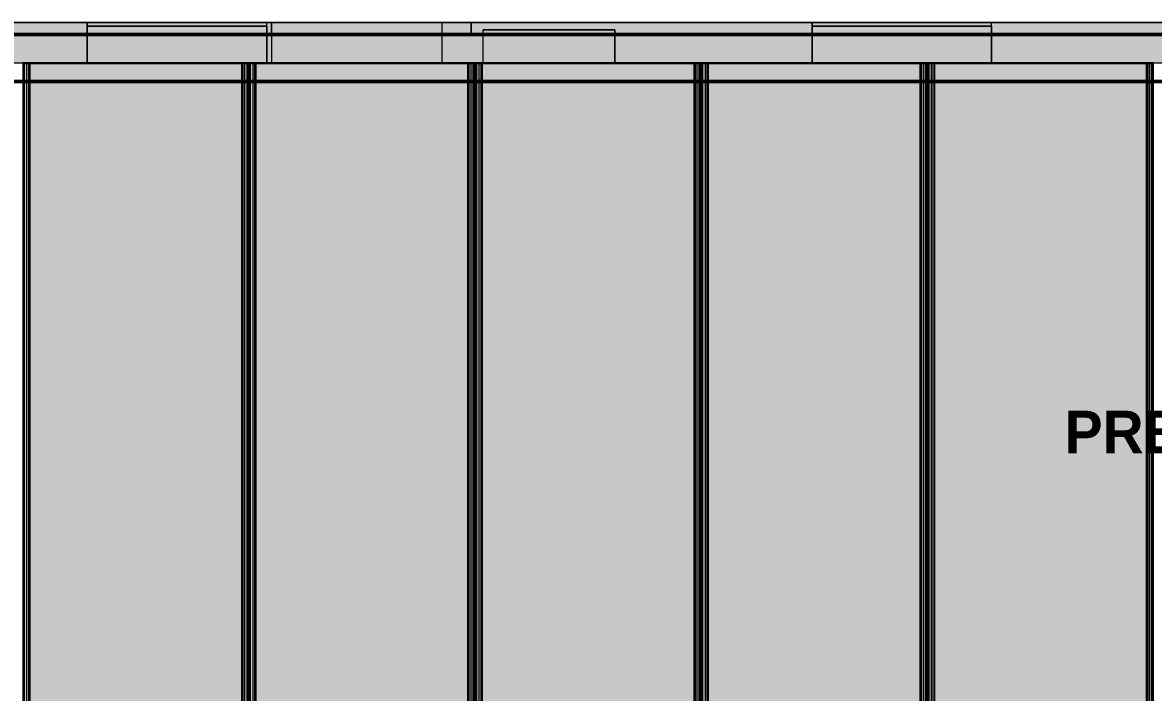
# Model space of a CAD drawing. Header units: inches. Extents: x -4126 to 2305, y -1116 to 12338.
# Drawn here: x -3726.3 to -3486.9, y 11947.8 to 12089.7 of the extents above; entities that cross this region are included whole.
import ezdxf

# ---------------------------------------------------------------- set-up
doc = ezdxf.new("R2010")
doc.units = ezdxf.units.IN
doc.header["$MEASUREMENT"] = 0
for name, color, linetype, lineweight in [('A-ANNO-IDEN', 131, 'Continuous', 30), ('A-WALL', 113, 'Continuous', 13), ('S-BEAM', 12, 'Continuous', 9), ('S-FNDN', 32, 'Continuous', 13)]:
    doc.layers.add(name, color=color, linetype=linetype, lineweight=lineweight)
doc.styles.add('Century Gothic_B', font='GOTHICB.TTF', dxfattribs={"height": 9})

# ---------------------------------------------------------------- blocks, each defined once
blk = doc.blocks.new('CTR - 1st Phase - Shell_rvt-1-FRAMING PLAN - 1ST FLOOR')
at = {"layer": 'A-WALL', "lineweight": 5, "transparency": 33554585}
h = blk.add_hatch(color=13, dxfattribs=at)
h.paths.add_polyline_path([(-2718.32, 12087.19), (-2716.32, 12087.19), (-2716.32, 12089.69), (-2753.31, 12089.69), (-2753.31, 12087.19), (-2746.2, 12087.19), (-2746.2, 12088.19), (-2718.32, 12088.19), (-2718.32, 12087.2)], flags=0)
h.paths.add_polyline_path([(-3819.32, 12087.19), (-3712.62, 12087.19), (-3712.62, 12089.69), (-3823.2, 12089.69), (-3823.2, 12087.19)], flags=0)
h.paths.add_polyline_path([(-3674.6, 12087.19), (-3673.59, 12087.19), (-3673.59, 12089.69), (-3674.6, 12089.69), (-3674.6, 12087.75)], flags=0)
h.paths.add_polyline_path([(-3637.46, 12087.19), (-3631.32, 12087.19), (-3631.32, 12089.69), (-3637.46, 12089.69), (-3637.46, 12087.27)], flags=0)
h.paths.add_polyline_path([(-2791.52, 12087.19), (-2791.34, 12087.19), (-2791.34, 12089.69), (-2791.52, 12089.69), (-2791.52, 12087.63)], flags=0)
h.paths.add_polyline_path([(-3136.32, 12087.19), (-3131.77, 12087.19), (-3131.77, 12088.19), (-3103.89, 12088.19), (-3103.89, 12087.19), (-3060.14, 12087.19), (-3060.14, 12089.69), (-3136.32, 12089.69), (-3136.32, 12089.64)], flags=0)
h.paths.add_polyline_path([(-2829.55, 12087.19), (-2829.55, 12089.69), (-2831.06, 12089.69), (-2831.06, 12087.19)], flags=0)
h.paths.add_polyline_path([(-3022.11, 12087.19), (-3020.79, 12087.19), (-3020.79, 12089.69), (-3022.11, 12089.69), (-3022.11, 12088.98)], flags=0)
h.paths.add_polyline_path([(-2984.66, 12087.19), (-2867.19, 12087.19), (-2867.19, 12089.69), (-2984.66, 12089.69), (-2984.66, 12088.76)], flags=0)
for points in [[(-3674.6, 12087.19), (-3674.6, 12089.69), (-3712.62, 12089.69), (-3712.62, 12087.19)], [(-3673.59, 12087.19), (-3637.46, 12087.19), (-3637.46, 12089.69), (-3673.59, 12089.69), (-3673.59, 12087.74)], [(-3600.92, 12087.19), (-3600.92, 12088.19), (-3628.8, 12088.19), (-3628.8, 12087.19)], [(-3521.12, 12087.19), (-3521.12, 12089.69), (-3559.15, 12089.69), (-3559.15, 12087.19), (-3531.71, 12087.19)], [(-3678.38, 12081.19), (-3674.6, 12081.19), (-3674.6, 12087.19), (-3712.62, 12087.19), (-3712.62, 12081.19), (-3678.43, 12081.19)], [(-3666.78, 12081.19), (-3637.46, 12081.19), (-3637.46, 12087.19), (-3673.59, 12087.19), (-3673.59, 12081.19)], [(-3600.92, 12081.19), (-3600.92, 12087.19), (-3628.8, 12087.19), (-3628.8, 12081.19), (-3624.88, 12081.19)], [(-3534.74, 12081.19), (-3521.12, 12081.19), (-3521.12, 12087.19), (-3559.15, 12087.19), (-3559.15, 12081.19), (-3534.78, 12081.19)], [(-3678.47, 12081.06), (-3678.01, 12081.06), (-3678.01, 12081.19), (-3678.84, 12081.19), (-3678.84, 12081.06)], [(-3637.46, 12081.06), (-3637.46, 12081.19), (-3673.59, 12081.19), (-3673.59, 12081.06), (-3666.78, 12081.06)], [(-3628.8, 12081.06), (-3600.92, 12081.06), (-3600.92, 12081.19), (-3628.8, 12081.15)], [(-3534.82, 12081.06), (-3534.36, 12081.06), (-3534.36, 12081.19), (-3535.2, 12081.19), (-3535.2, 12081.06)]]:
    blk.add_hatch(color=13, dxfattribs=at).paths.add_polyline_path(points, flags=0)
h = blk.add_hatch(color=13, dxfattribs=at)
h.paths.add_polyline_path([(-3290.54, 12087.19), (-3290.54, 12089.69), (-3367.4, 12089.69), (-3367.4, 12087.19), (-3348.8, 12087.19), (-3348.8, 12088.19), (-3320.92, 12088.19), (-3320.92, 12087.19)], flags=0)
h.paths.add_polyline_path([(-2696.32, 12087.19), (-2696.32, 12089.69), (-2716.32, 12089.69), (-2716.32, 12087.19)], flags=0)
h.paths.add_polyline_path([(-3631.32, 12087.19), (-3628.8, 12087.19), (-3628.8, 12088.19), (-3600.92, 12088.19), (-3600.92, 12087.19), (-3559.15, 12087.19), (-3559.15, 12089.69), (-3631.32, 12089.69)], flags=0)
h.paths.add_polyline_path([(-2641.24, 12087.19), (-2641.24, 12089.69), (-2656.32, 12089.69), (-2656.32, 12087.19)], flags=0)
h.paths.add_polyline_path([(-3521.12, 12087.19), (-3405.42, 12087.19), (-3405.42, 12089.69), (-3521.12, 12089.69), (-3521.12, 12089.12)], flags=0)
h.paths.add_polyline_path([(-3144.32, 12087.19), (-3144.32, 12089.69), (-3214.11, 12089.69), (-3214.11, 12087.19)], flags=0)
h.paths.add_polyline_path([(-3252.51, 12087.19), (-3252.14, 12087.19), (-3252.14, 12089.69), (-3252.51, 12089.69), (-3252.51, 12087.74)], flags=0)
h = blk.add_hatch(color=13, dxfattribs=at)
h.paths.add_polyline_path([(-3823.2, 12081.06), (-3822.07, 12081.06), (-3822.03, 12081.19), (-3712.62, 12081.19), (-3712.62, 12087.19), (-3823.2, 12087.19)], flags=0)
h.paths.add_polyline_path([(-3631.32, 12081.19), (-3628.8, 12081.19), (-3628.8, 12087.19), (-3637.46, 12087.19), (-3637.46, 12081.19), (-3631.39, 12081.19)], flags=0)
h.paths.add_polyline_path([(-3673.59, 12081.19), (-3673.59, 12087.19), (-3674.6, 12087.15), (-3674.6, 12081.19)], flags=0)
h.paths.add_polyline_path([(-3582.66, 12081.19), (-3559.15, 12081.19), (-3559.15, 12087.19), (-3600.92, 12087.19), (-3600.92, 12081.19), (-3582.7, 12081.19)], flags=0)
h.paths.add_polyline_path([(-3487.74, 12081.19), (-3405.42, 12081.19), (-3405.42, 12087.19), (-3521.12, 12087.19), (-3521.12, 12081.19), (-3488.14, 12081.19)], flags=0)
h.paths.add_polyline_path([(-3348.8, 12081.19), (-3348.8, 12087.19), (-3367.4, 12087.19), (-3367.4, 12081.19)], flags=0)
h.paths.add_polyline_path([(-3296.22, 12081.19), (-3290.54, 12081.19), (-3290.54, 12087.19), (-3320.92, 12087.19), (-3320.92, 12081.19), (-3296.61, 12081.19)], flags=0)
h.paths.add_polyline_path([(-3199.61, 12081.19), (-3131.77, 12081.19), (-3131.77, 12087.19), (-3214.11, 12087.19), (-3214.11, 12081.19), (-3199.65, 12081.19)], flags=0)
h.paths.add_polyline_path([(-3103.84, 12081.19), (-3060.14, 12081.19), (-3060.14, 12087.19), (-3103.89, 12087.19), (-3103.88, 12081.19)], flags=0)
h.paths.add_polyline_path([(-2960.16, 12081.19), (-2867.19, 12081.19), (-2867.19, 12087.19), (-2984.66, 12087.19), (-2984.66, 12081.19), (-2960.2, 12081.19)], flags=0)
h.paths.add_polyline_path([(-3252.51, 12081.19), (-3252.14, 12081.19), (-3252.14, 12087.19), (-3252.51, 12087.19), (-3252.51, 12084.89)], flags=0)
h.paths.add_polyline_path([(-3022.11, 12081.19), (-3020.79, 12081.19), (-3020.79, 12087.19), (-3022.11, 12087.18), (-3022.11, 12081.46)], flags=0)
h.paths.add_polyline_path([(-2656.02, 12081.19), (-2641.82, 12081.19), (-2641.82, 12081.69), (-2641.24, 12081.69), (-2641.24, 12087.19), (-2656.32, 12087.19), (-2656.32, 12081.19)], flags=0)
h = blk.add_hatch(color=13, dxfattribs=at)
h.paths.add_polyline_path([(-2912.27, 12081.06), (-2911.9, 12081.06), (-2911.9, 12081.19), (-2912.73, 12081.19), (-2912.73, 12081.06), (-2912.32, 12081.06)], flags=0)
h.paths.add_polyline_path([(-3487.32, 12081.06), (-3486.48, 12081.06), (-3486.48, 12081.19), (-3487.32, 12081.19)], flags=0)
h.paths.add_polyline_path([(-3582.25, 12081.06), (-3582.25, 12081.19), (-3583.08, 12081.19), (-3583.08, 12081.06), (-3582.62, 12081.06)], flags=0)
h.paths.add_polyline_path([(-3439.02, 12081.06), (-3438.6, 12081.06), (-3438.6, 12081.19), (-3439.43, 12081.19), (-3439.43, 12081.06), (-3439.06, 12081.06)], flags=0)
h.paths.add_polyline_path([(-2959.78, 12081.06), (-2959.78, 12081.19), (-2960.61, 12081.19), (-2960.61, 12081.06), (-2960.16, 12081.06)], flags=0)
h.paths.add_polyline_path([(-3103.43, 12081.06), (-3103.43, 12081.19), (-3103.89, 12081.19), (-3103.88, 12081.06), (-3103.8, 12081.06)], flags=0)
h.paths.add_polyline_path([(-3295.37, 12081.06), (-3294.95, 12081.06), (-3294.95, 12081.19), (-3295.79, 12081.19), (-3295.79, 12081.06), (-3295.41, 12081.06)], flags=0)
h.paths.add_polyline_path([(-3152.14, 12081.06), (-3151.31, 12081.06), (-3151.31, 12081.19), (-3152.14, 12081.19)], flags=0)
h.paths.add_polyline_path([(-3630.13, 12081.06), (-3630.13, 12081.19), (-3630.96, 12081.19), (-3630.96, 12081.06), (-3630.5, 12081.06)], flags=0)
h.paths.add_polyline_path([(-3199.57, 12081.06), (-3199.19, 12081.06), (-3199.19, 12081.19), (-3200.02, 12081.19), (-3200.02, 12081.06), (-3199.61, 12081.06)], flags=0)
h.paths.add_polyline_path([(-3822.07, 12081.06), (-3821.66, 12081.06), (-3821.66, 12081.19), (-3822.07, 12081.19), (-3822.07, 12081.11)], flags=0)
h.paths.add_polyline_path([(-3726.35, 12081.06), (-3725.89, 12081.06), (-3725.89, 12081.19), (-3726.72, 12081.19), (-3726.72, 12081.06)], flags=0)
h.paths.add_polyline_path([(-3774.15, 12081.06), (-3773.77, 12081.06), (-3773.77, 12081.19), (-3774.61, 12081.19), (-3774.61, 12081.06), (-3774.19, 12081.06)], flags=0)
h = blk.add_hatch(color=13, dxfattribs=at)
h.paths.add_polyline_path([(-2641.82, 12081.06), (-2641.82, 12081.19), (-2656.32, 12081.19), (-2656.32, 12081.06)], flags=0)
h.paths.add_polyline_path([(-3599.25, 12081.06), (-3583.9, 12081.06), (-3583.9, 12081.19), (-3600.92, 12081.19), (-3600.92, 12081.06)], flags=0)
h.paths.add_polyline_path([(-3583.51, 12081.06), (-3583.08, 12081.06), (-3583.08, 12081.19), (-3583.51, 12081.19)], flags=0)
h.paths.add_polyline_path([(-3582.25, 12081.06), (-3581.82, 12081.06), (-3581.82, 12081.19), (-3582.25, 12081.19)], flags=0)
h.paths.add_polyline_path([(-2867.19, 12081.06), (-2867.19, 12081.19), (-2911.08, 12081.19), (-2911.08, 12081.06)], flags=0)
h.paths.add_polyline_path([(-3581.42, 12081.06), (-3559.15, 12081.06), (-3559.15, 12081.19), (-3581.42, 12081.19)], flags=0)
h.paths.add_polyline_path([(-2911.47, 12081.06), (-2911.47, 12081.19), (-2911.9, 12081.19), (-2911.9, 12081.06)], flags=0)
h.paths.add_polyline_path([(-2939.77, 12081.06), (-2913.56, 12081.06), (-2913.56, 12081.19), (-2958.96, 12081.19), (-2958.96, 12081.06)], flags=0)
h.paths.add_polyline_path([(-3628.8, 12081.06), (-3628.8, 12081.19), (-3629.3, 12081.15), (-3629.3, 12081.06)], flags=0)
h.paths.add_polyline_path([(-3521.12, 12081.06), (-3488.14, 12081.06), (-3488.14, 12081.19), (-3521.12, 12081.19)], flags=0)
h.paths.add_polyline_path([(-2912.73, 12081.06), (-2912.73, 12081.19), (-2913.16, 12081.19), (-2913.16, 12081.06)], flags=0)
h.paths.add_polyline_path([(-3487.74, 12081.06), (-3487.32, 12081.06), (-3487.32, 12081.19), (-3487.74, 12081.19)], flags=0)
h.paths.add_polyline_path([(-3629.7, 12081.06), (-3629.7, 12081.19), (-3630.13, 12081.19), (-3630.13, 12081.06)], flags=0)
h.paths.add_polyline_path([(-2959.35, 12081.06), (-2959.35, 12081.19), (-2959.78, 12081.19), (-2959.78, 12081.06)], flags=0)
h.paths.add_polyline_path([(-2961.04, 12081.06), (-2960.61, 12081.06), (-2960.61, 12081.19), (-2961.04, 12081.19)], flags=0)
h.paths.add_polyline_path([(-3486.48, 12081.06), (-3486.05, 12081.06), (-3486.05, 12081.19), (-3486.48, 12081.19)], flags=0)
h.paths.add_polyline_path([(-2961.44, 12081.06), (-2961.44, 12081.19), (-2984.66, 12081.19), (-2984.66, 12081.06)], flags=0)
h.paths.add_polyline_path([(-3485.66, 12081.06), (-3440.26, 12081.06), (-3440.26, 12081.19), (-3485.66, 12081.19)], flags=0)
h.paths.add_polyline_path([(-3439.86, 12081.06), (-3439.43, 12081.06), (-3439.43, 12081.19), (-3439.86, 12081.19)], flags=0)
h.paths.add_polyline_path([(-3096.25, 12081.06), (-3060.14, 12081.06), (-3060.14, 12081.19), (-3102.6, 12081.19), (-3102.6, 12081.06)], flags=0)
h.paths.add_polyline_path([(-3103, 12081.06), (-3103, 12081.19), (-3103.43, 12081.19), (-3103.43, 12081.06)], flags=0)
h.paths.add_polyline_path([(-3630.96, 12081.06), (-3630.96, 12081.19), (-3631.39, 12081.19), (-3631.39, 12081.06)], flags=0)
h.paths.add_polyline_path([(-3438.6, 12081.06), (-3438.17, 12081.06), (-3438.17, 12081.19), (-3438.6, 12081.19)], flags=0)
h.paths.add_polyline_path([(-3020.79, 12081.06), (-3020.79, 12081.19), (-3022.11, 12081.19), (-3022.11, 12081.06)], flags=0)
h.paths.add_polyline_path([(-3437.78, 12081.06), (-3405.42, 12081.06), (-3405.42, 12081.19), (-3437.78, 12081.19)], flags=0)
h.paths.add_polyline_path([(-3631.78, 12081.06), (-3631.78, 12081.19), (-3637.46, 12081.19), (-3637.46, 12081.06), (-3633.01, 12081.06)], flags=0)
h.paths.add_polyline_path([(-3152.14, 12081.06), (-3152.14, 12081.19), (-3152.57, 12081.19), (-3152.57, 12081.06)], flags=0)
h.paths.add_polyline_path([(-3152.97, 12081.06), (-3152.97, 12081.19), (-3198.37, 12081.19), (-3198.37, 12081.06)], flags=0)
h.paths.add_polyline_path([(-3367.4, 12081.06), (-3348.8, 12081.06), (-3348.8, 12081.19), (-3367.4, 12081.19)], flags=0)
h.paths.add_polyline_path([(-3320.92, 12081.06), (-3296.61, 12081.06), (-3296.61, 12081.19), (-3320.92, 12081.19)], flags=0)
h.paths.add_polyline_path([(-3198.76, 12081.06), (-3198.76, 12081.19), (-3199.19, 12081.19), (-3199.19, 12081.06)], flags=0)
h.paths.add_polyline_path([(-3296.22, 12081.06), (-3295.79, 12081.06), (-3295.79, 12081.19), (-3296.22, 12081.19)], flags=0)
h.paths.add_polyline_path([(-3131.77, 12081.06), (-3131.77, 12081.19), (-3150.49, 12081.19), (-3150.49, 12081.06)], flags=0)
h.paths.add_polyline_path([(-3150.88, 12081.06), (-3150.88, 12081.19), (-3151.31, 12081.19), (-3151.31, 12081.06)], flags=0)
h.paths.add_polyline_path([(-3294.95, 12081.06), (-3294.52, 12081.06), (-3294.52, 12081.19), (-3294.95, 12081.19)], flags=0)
h.paths.add_polyline_path([(-3200.02, 12081.06), (-3200.02, 12081.19), (-3200.45, 12081.19), (-3200.45, 12081.06)], flags=0)
h.paths.add_polyline_path([(-3294.13, 12081.06), (-3290.54, 12081.06), (-3290.54, 12081.19), (-3294.13, 12081.19)], flags=0)
h.paths.add_polyline_path([(-3200.85, 12081.06), (-3200.85, 12081.19), (-3214.11, 12081.19), (-3214.11, 12081.06)], flags=0)
h.paths.add_polyline_path([(-3252.51, 12081.06), (-3252.14, 12081.06), (-3252.14, 12081.19), (-3252.51, 12081.19)], flags=0)
h.paths.add_polyline_path([(-3819.32, 12081.06), (-3775.43, 12081.06), (-3775.43, 12081.19), (-3820.83, 12081.16), (-3820.83, 12081.06)], flags=0)
h.paths.add_polyline_path([(-3747.32, 12081.06), (-3727.55, 12081.06), (-3727.55, 12081.19), (-3772.95, 12081.19), (-3772.95, 12081.06)], flags=0)
h.paths.add_polyline_path([(-3821.66, 12081.06), (-3821.23, 12081.06), (-3821.23, 12081.19), (-3821.66, 12081.19), (-3821.66, 12081.13)], flags=0)
h.paths.add_polyline_path([(-3712.62, 12081.06), (-3712.62, 12081.19), (-3725.07, 12081.19), (-3725.07, 12081.06)], flags=0)
h.paths.add_polyline_path([(-3674.6, 12081.06), (-3673.59, 12081.06), (-3673.59, 12081.19), (-3674.6, 12081.19)], flags=0)
h.paths.add_polyline_path([(-3725.46, 12081.06), (-3725.46, 12081.19), (-3725.89, 12081.19), (-3725.89, 12081.06)], flags=0)
h.paths.add_polyline_path([(-3726.74, 12081.06), (-3726.72, 12081.06), (-3726.72, 12081.19), (-3727.15, 12081.19), (-3727.15, 12081.06)], flags=0)
h.paths.add_polyline_path([(-3773.76, 12081.06), (-3773.34, 12081.06), (-3773.34, 12081.19), (-3773.77, 12081.19), (-3773.77, 12081.06)], flags=0)
h.paths.add_polyline_path([(-3774.61, 12081.06), (-3774.61, 12081.19), (-3775.04, 12081.19), (-3775.04, 12081.06)], flags=0)
h = blk.add_hatch(color=13, dxfattribs=at)
h.paths.add_polyline_path([(-3486.05, 12081.06), (-3485.66, 12081.06), (-3485.66, 12081.19), (-3486.05, 12081.19)], flags=0)
h.paths.add_polyline_path([(-2911.08, 12081.06), (-2911.08, 12081.19), (-2911.47, 12081.19), (-2911.47, 12081.06)], flags=0)
h.paths.add_polyline_path([(-3583.9, 12081.06), (-3583.51, 12081.06), (-3583.51, 12081.19), (-3583.9, 12081.19)], flags=0)
h.paths.add_polyline_path([(-3581.82, 12081.06), (-3581.42, 12081.06), (-3581.42, 12081.19), (-3581.82, 12081.19)], flags=0)
h.paths.add_polyline_path([(-2913.16, 12081.06), (-2913.16, 12081.19), (-2913.56, 12081.19), (-2913.56, 12081.06)], flags=0)
h.paths.add_polyline_path([(-3629.3, 12081.06), (-3629.3, 12081.19), (-3629.7, 12081.19), (-3629.7, 12081.06)], flags=0)
h.paths.add_polyline_path([(-2958.96, 12081.06), (-2958.96, 12081.19), (-2959.35, 12081.19), (-2959.35, 12081.06)], flags=0)
h.paths.add_polyline_path([(-2961.04, 12081.06), (-2961.04, 12081.19), (-2961.44, 12081.19), (-2961.44, 12081.06)], flags=0)
h.paths.add_polyline_path([(-3488.14, 12081.06), (-3487.74, 12081.06), (-3487.74, 12081.19), (-3488.14, 12081.19)], flags=0)
h.paths.add_polyline_path([(-3440.26, 12081.06), (-3439.86, 12081.06), (-3439.86, 12081.19), (-3440.26, 12081.19)], flags=0)
h.paths.add_polyline_path([(-3102.6, 12081.06), (-3102.6, 12081.19), (-3103, 12081.19), (-3103, 12081.06)], flags=0)
h.paths.add_polyline_path([(-3631.39, 12081.06), (-3631.39, 12081.19), (-3631.78, 12081.19), (-3631.78, 12081.06)], flags=0)
h.paths.add_polyline_path([(-3198.37, 12081.06), (-3198.37, 12081.19), (-3198.76, 12081.19), (-3198.76, 12081.06)], flags=0)
h.paths.add_polyline_path([(-3152.57, 12081.06), (-3152.57, 12081.19), (-3152.97, 12081.19), (-3152.97, 12081.06)], flags=0)
h.paths.add_polyline_path([(-3438.17, 12081.06), (-3437.78, 12081.06), (-3437.78, 12081.19), (-3438.17, 12081.19)], flags=0)
h.paths.add_polyline_path([(-3296.61, 12081.06), (-3296.22, 12081.06), (-3296.22, 12081.19), (-3296.61, 12081.19)], flags=0)
h.paths.add_polyline_path([(-3150.49, 12081.06), (-3150.49, 12081.19), (-3150.88, 12081.19), (-3150.88, 12081.06)], flags=0)
h.paths.add_polyline_path([(-3200.45, 12081.06), (-3200.45, 12081.19), (-3200.85, 12081.19), (-3200.85, 12081.06)], flags=0)
h.paths.add_polyline_path([(-3294.52, 12081.06), (-3294.13, 12081.06), (-3294.13, 12081.19), (-3294.52, 12081.19)], flags=0)
h.paths.add_polyline_path([(-3821.23, 12081.06), (-3820.83, 12081.06), (-3820.83, 12081.19), (-3821.23, 12081.19), (-3821.23, 12081.15)], flags=0)
h.paths.add_polyline_path([(-3725.07, 12081.06), (-3725.07, 12081.19), (-3725.46, 12081.19), (-3725.46, 12081.06)], flags=0)
h.paths.add_polyline_path([(-3775.04, 12081.06), (-3775.04, 12081.19), (-3775.43, 12081.19), (-3775.43, 12081.06)], flags=0)
h.paths.add_polyline_path([(-3727.55, 12081.06), (-3727.15, 12081.06), (-3727.15, 12081.19), (-3727.55, 12081.19)], flags=0)
h.paths.add_polyline_path([(-3773.34, 12081.06), (-3772.95, 12081.06), (-3772.95, 12081.19), (-3773.34, 12081.19)], flags=0)
h = blk.add_hatch(color=13, dxfattribs=at)
h.paths.add_polyline_path([(-3712.62, 12081.06), (-3679.67, 12081.06), (-3679.67, 12081.19), (-3712.62, 12081.19)], flags=0)
h.paths.add_polyline_path([(-3679.27, 12081.06), (-3678.84, 12081.06), (-3678.84, 12081.19), (-3679.27, 12081.19)], flags=0)
h.paths.add_polyline_path([(-3674.6, 12081.06), (-3674.6, 12081.19), (-3677.19, 12081.19), (-3677.19, 12081.06)], flags=0)
h.paths.add_polyline_path([(-3677.58, 12081.06), (-3677.58, 12081.19), (-3678.01, 12081.19), (-3678.01, 12081.06)], flags=0)
h = blk.add_hatch(color=13, dxfattribs=at)
h.paths.add_polyline_path([(-3679.27, 12081.06), (-3679.27, 12081.19), (-3679.67, 12081.19), (-3679.67, 12081.06)], flags=0)
h.paths.add_polyline_path([(-3677.19, 12081.06), (-3677.19, 12081.19), (-3677.58, 12081.19), (-3677.58, 12081.06)], flags=0)
h = blk.add_hatch(color=13, dxfattribs=at)
h.paths.add_polyline_path([(-3534.36, 12081.06), (-3533.93, 12081.06), (-3533.93, 12081.19), (-3534.36, 12081.19)], flags=0)
h.paths.add_polyline_path([(-3536.02, 12081.06), (-3536.02, 12081.19), (-3559.15, 12081.19), (-3559.15, 12081.06)], flags=0)
h.paths.add_polyline_path([(-3521.12, 12081.06), (-3521.12, 12081.19), (-3533.54, 12081.19), (-3533.54, 12081.06), (-3531.71, 12081.06)], flags=0)
h.paths.add_polyline_path([(-3535.63, 12081.06), (-3535.2, 12081.06), (-3535.2, 12081.19), (-3535.63, 12081.19)], flags=0)
h = blk.add_hatch(color=13, dxfattribs=at)
h.paths.add_polyline_path([(-3533.54, 12081.06), (-3533.54, 12081.19), (-3533.93, 12081.19), (-3533.93, 12081.06)], flags=0)
h.paths.add_polyline_path([(-3535.63, 12081.06), (-3535.63, 12081.19), (-3536.02, 12081.19), (-3536.02, 12081.06)], flags=0)
at = {"layer": 'A-WALL', "color": 253}
for p, q in [((-3631.32, 12089.69), (-3823.2, 12089.69)), ((-3144.32, 12089.69), (-3631.32, 12089.69)), ((-3631.32, 12087.19), (-3631.32, 12089.69)), ((-3725.89, 12081.06), (-3726.27, 12081.06)), ((-3725.07, 12081.06), (-3725.46, 12081.06)), ((-3679.67, 12081.06), (-3679.27, 12081.06)), ((-3679.27, 12081.06), (-3679.67, 12081.06)), ((-3678.84, 12081.06), (-3678.47, 12081.06)), ((-3678.47, 12081.06), (-3678.84, 12081.06)), ((-3678.38, 12081.06), (-3678.01, 12081.06)), ((-3678.01, 12081.06), (-3678.38, 12081.06)), ((-3677.58, 12081.06), (-3677.19, 12081.06)), ((-3677.19, 12081.06), (-3677.58, 12081.06)), ((-3631.39, 12081.06), (-3631.78, 12081.06)), ((-3630.59, 12081.06), (-3630.96, 12081.06)), ((-3630.13, 12081.06), (-3630.5, 12081.06)), ((-3629.3, 12081.06), (-3629.7, 12081.06)), ((-3583.51, 12081.06), (-3583.9, 12081.06)), ((-3582.7, 12081.06), (-3583.08, 12081.06)), ((-3582.25, 12081.06), (-3582.62, 12081.06)), ((-3581.42, 12081.06), (-3581.82, 12081.06)), ((-3536.02, 12081.06), (-3535.63, 12081.06)), ((-3535.63, 12081.06), (-3536.02, 12081.06)), ((-3535.2, 12081.06), (-3534.82, 12081.06)), ((-3534.82, 12081.06), (-3535.2, 12081.06)), ((-3534.74, 12081.06), (-3534.36, 12081.06)), ((-3534.36, 12081.06), (-3534.74, 12081.06)), ((-3533.93, 12081.06), (-3533.54, 12081.06)), ((-3533.54, 12081.06), (-3533.93, 12081.06)), ((-3487.74, 12081.06), (-3488.14, 12081.06)), ((-3486.94, 12081.06), (-3487.32, 12081.06))]:
    blk.add_line(p, q, dxfattribs=at)
at = {"layer": 'A-WALL', "color": 33}
for p, q in [((-3823.2, 12089.69), (-3712.62, 12089.69)), ((-3674.6, 12089.69), (-3712.62, 12089.69)), ((-3712.62, 12089.69), (-3674.6, 12089.69)), ((-3712.62, 12089.69), (-3712.62, 12087.19)), ((-3712.62, 12088.94), (-3712.62, 12089.69)), ((-3712.62, 12088.94), (-3674.6, 12088.94)), ((-3674.6, 12088.94), (-3712.62, 12088.94)), ((-3712.62, 12087.19), (-3712.62, 12088.94)), ((-3674.6, 12089.69), (-3673.59, 12089.69)), ((-3674.6, 12088.94), (-3674.6, 12089.69)), ((-3674.6, 12087.19), (-3674.6, 12089.69)), ((-3674.6, 12088.94), (-3674.6, 12087.19)), ((-3673.59, 12089.69), (-3637.46, 12089.69)), ((-3637.46, 12089.69), (-3673.59, 12089.69)), ((-3673.59, 12089.69), (-3673.59, 12087.19)), ((-3673.59, 12087.19), (-3673.59, 12089.69)), ((-3637.46, 12089.69), (-3559.15, 12089.69)), ((-3637.46, 12087.19), (-3637.46, 12089.69)), ((-3637.46, 12087.19), (-3637.46, 12089.69)), ((-3631.32, 12089.69), (-3631.32, 12087.19)), ((-3600.92, 12088.19), (-3628.8, 12088.19)), ((-3628.8, 12088.19), (-3600.92, 12088.19)), ((-3628.8, 12087.19), (-3628.8, 12088.19)), ((-3628.8, 12087.19), (-3628.8, 12088.19)), ((-3600.92, 12088.19), (-3600.92, 12087.19)), ((-3600.92, 12087.19), (-3600.92, 12088.19)), ((-3521.12, 12089.69), (-3559.15, 12089.69)), ((-3559.15, 12089.69), (-3521.12, 12089.69)), ((-3559.15, 12089.69), (-3559.15, 12087.19)), ((-3559.15, 12088.94), (-3559.15, 12089.69)), ((-3559.15, 12088.94), (-3521.12, 12088.94)), ((-3521.12, 12088.94), (-3559.15, 12088.94)), ((-3559.15, 12087.19), (-3559.15, 12088.94)), ((-3521.12, 12089.69), (-3405.42, 12089.69)), ((-3521.12, 12088.94), (-3521.12, 12089.69)), ((-3521.12, 12087.19), (-3521.12, 12089.69)), ((-3521.12, 12088.94), (-3521.12, 12087.19)), ((-3712.62, 12087.19), (-3712.62, 12081.19)), ((-3712.62, 12081.19), (-3712.62, 12087.19)), ((-3674.6, 12087.15), (-3674.6, 12081.19)), ((-3674.6, 12081.19), (-3674.6, 12087.15)), ((-3673.59, 12087.19), (-3673.59, 12081.19)), ((-3637.46, 12081.19), (-3637.46, 12087.19)), ((-3628.8, 12081.19), (-3628.8, 12087.19)), ((-3628.8, 12081.19), (-3628.8, 12087.19)), ((-3600.92, 12087.19), (-3600.92, 12081.19)), ((-3600.92, 12081.19), (-3600.92, 12087.19)), ((-3559.15, 12087.19), (-3559.15, 12081.19)), ((-3559.15, 12081.19), (-3559.15, 12087.19)), ((-3521.12, 12087.19), (-3521.12, 12081.19)), ((-3521.12, 12081.19), (-3521.12, 12087.19)), ((-3725.46, 12081.06), (-3725.89, 12081.06)), ((-3712.62, 12081.06), (-3725.07, 12081.06)), ((-3712.62, 12081.19), (-3712.62, 12081.06)), ((-3712.62, 12081.06), (-3712.62, 12081.19)), ((-3712.62, 12081.06), (-3679.67, 12081.06)), ((-3679.67, 12081.06), (-3712.62, 12081.06)), ((-3679.27, 12081.06), (-3679.67, 12081.06)), ((-3679.27, 12081.06), (-3678.84, 12081.06)), ((-3678.84, 12081.06), (-3679.27, 12081.06)), ((-3678.47, 12081.06), (-3678.84, 12081.06)), ((-3678.01, 12081.06), (-3678.38, 12081.06)), ((-3678.01, 12081.06), (-3677.58, 12081.06)), ((-3677.58, 12081.06), (-3678.01, 12081.06)), ((-3677.19, 12081.06), (-3677.58, 12081.06)), ((-3677.19, 12081.06), (-3674.6, 12081.06)), ((-3674.6, 12081.06), (-3677.19, 12081.06)), ((-3674.6, 12081.19), (-3674.6, 12081.06)), ((-3674.6, 12081.06), (-3674.6, 12081.19)), ((-3631.78, 12081.06), (-3674.6, 12081.06)), ((-3673.59, 12081.19), (-3673.59, 12081.06)), ((-3637.46, 12081.06), (-3637.46, 12081.19)), ((-3630.96, 12081.06), (-3631.39, 12081.06)), ((-3629.7, 12081.06), (-3630.13, 12081.06)), ((-3628.8, 12081.06), (-3629.3, 12081.06)), ((-3628.8, 12081.06), (-3628.8, 12081.15)), ((-3628.8, 12081.06), (-3628.8, 12081.15)), ((-3600.92, 12081.06), (-3628.8, 12081.06)), ((-3628.8, 12081.06), (-3600.92, 12081.06)), ((-3600.92, 12081.19), (-3600.92, 12081.06)), ((-3600.92, 12081.06), (-3600.92, 12081.19)), ((-3583.9, 12081.06), (-3600.92, 12081.06)), ((-3583.08, 12081.06), (-3583.51, 12081.06)), ((-3581.82, 12081.06), (-3582.25, 12081.06)), ((-3559.15, 12081.06), (-3581.42, 12081.06)), ((-3559.15, 12081.19), (-3559.15, 12081.06)), ((-3559.15, 12081.06), (-3559.15, 12081.19)), ((-3559.15, 12081.06), (-3536.02, 12081.06)), ((-3536.02, 12081.06), (-3559.15, 12081.06)), ((-3535.63, 12081.06), (-3536.02, 12081.06)), ((-3535.63, 12081.06), (-3535.2, 12081.06)), ((-3535.2, 12081.06), (-3535.63, 12081.06)), ((-3534.82, 12081.06), (-3535.2, 12081.06)), ((-3534.36, 12081.06), (-3534.74, 12081.06)), ((-3534.36, 12081.06), (-3533.93, 12081.06)), ((-3533.93, 12081.06), (-3534.36, 12081.06)), ((-3533.54, 12081.06), (-3533.93, 12081.06)), ((-3533.54, 12081.06), (-3521.12, 12081.06)), ((-3521.12, 12081.06), (-3533.54, 12081.06)), ((-3521.12, 12081.19), (-3521.12, 12081.06)), ((-3521.12, 12081.06), (-3521.12, 12081.19)), ((-3488.14, 12081.06), (-3521.12, 12081.06)), ((-3487.32, 12081.06), (-3487.74, 12081.06))]:
    blk.add_line(p, q, dxfattribs=at)
at = {"layer": 'A-WALL', "color": 23}
for p, q in [((-3712.62, 12089.69), (-3674.6, 12089.69)), ((-3673.59, 12089.69), (-3637.46, 12089.69)), ((-3559.15, 12089.69), (-3521.12, 12089.69)), ((-3679.67, 12081.06), (-3712.62, 12081.06)), ((-3678.84, 12081.06), (-3679.27, 12081.06)), ((-3677.58, 12081.06), (-3678.01, 12081.06)), ((-3674.6, 12081.06), (-3677.19, 12081.06)), ((-3600.92, 12081.06), (-3628.8, 12081.06)), ((-3536.02, 12081.06), (-3559.15, 12081.06)), ((-3535.2, 12081.06), (-3535.63, 12081.06)), ((-3533.93, 12081.06), (-3534.36, 12081.06)), ((-3521.12, 12081.06), (-3533.54, 12081.06))]:
    blk.add_line(p, q, dxfattribs=at)
at = {"layer": 'A-WALL', "color": 9}
for p, q in [((-3631.32, 12087.19), (-3823.2, 12087.19)), ((-3823.2, 12087.19), (-3673.59, 12087.19)), ((-3673.59, 12087.19), (-3673.59, 12081.19)), ((-3637.46, 12087.19), (-3673.59, 12087.19)), ((-3637.46, 12087.19), (-3144.32, 12087.19)), ((-3637.46, 12081.19), (-3637.46, 12087.19)), ((-3144.32, 12087.19), (-3631.32, 12087.19)), ((-3726.27, 12081.06), (-3725.46, 12081.06)), ((-3725.46, 12081.06), (-3725.07, 12081.06)), ((-3725.07, 12081.06), (-3679.67, 12081.06)), ((-3679.67, 12081.06), (-3679.27, 12081.06)), ((-3679.27, 12081.06), (-3678.47, 12081.06)), ((-3678.38, 12081.06), (-3677.58, 12081.06)), ((-3677.58, 12081.06), (-3677.19, 12081.06)), ((-3677.19, 12081.06), (-3673.59, 12081.06)), ((-3673.59, 12081.19), (-3673.59, 12081.06)), ((-3673.59, 12081.06), (-3637.46, 12081.06)), ((-3637.46, 12081.06), (-3637.46, 12081.19)), ((-3637.46, 12081.06), (-3631.78, 12081.06)), ((-3631.78, 12081.06), (-3631.39, 12081.06)), ((-3631.39, 12081.06), (-3630.59, 12081.06)), ((-3630.5, 12081.06), (-3629.7, 12081.06)), ((-3629.7, 12081.06), (-3629.3, 12081.06)), ((-3629.3, 12081.06), (-3583.9, 12081.06)), ((-3583.9, 12081.06), (-3583.51, 12081.06)), ((-3583.51, 12081.06), (-3582.7, 12081.06)), ((-3582.62, 12081.06), (-3581.82, 12081.06)), ((-3581.82, 12081.06), (-3581.42, 12081.06)), ((-3581.42, 12081.06), (-3536.02, 12081.06)), ((-3536.02, 12081.06), (-3535.63, 12081.06)), ((-3535.63, 12081.06), (-3534.82, 12081.06)), ((-3534.74, 12081.06), (-3533.93, 12081.06)), ((-3533.93, 12081.06), (-3533.54, 12081.06)), ((-3533.54, 12081.06), (-3488.14, 12081.06)), ((-3488.14, 12081.06), (-3487.74, 12081.06)), ((-3487.74, 12081.06), (-3486.94, 12081.06))]:
    blk.add_line(p, q, dxfattribs=at)
blk = doc.blocks.new('034100 - Precast Structural Concrete - Solid Plank - 12_-1872631-FRAMING PLAN - 1ST FLOOR')
at = {"layer": 'S-BEAM', "transparency": 33554483}
for points in [[(4, 23.52), (4, 23.9), (0.12, 23.9), (0.12, 23.52), (3.25, 23.52)], [(4, 23.09), (0.12, 23.09), (0.12, 22.7), (4, 22.7)], [(293.82, 23.52), (293.82, 23.9), (4, 23.9), (4, 23.52), (222.21, 23.52)], [(293.82, 23.09), (4, 23.09), (4, 22.7), (293.82, 22.7)], [(4, -22.7), (0.12, -22.7), (0.12, -23.09), (4, -23.09)], [(4, -23.9), (4, -23.52), (0.12, -23.52), (0.12, -23.9), (3.5, -23.9)], [(4, -23.94), (4, -23.9), (3.5, -23.94)], [(293.82, -22.7), (4, -22.7), (4, -23.09), (293.82, -23.09)], [(293.82, -23.9), (293.82, -23.52), (4, -23.52), (4, -23.9), (242.2, -23.9)]]:
    blk.add_hatch(color=256, dxfattribs=at).paths.add_polyline_path(points, flags=0)
h = blk.add_hatch(color=256, dxfattribs=at)
h.paths.add_polyline_path([(4, -23.09), (0.12, -23.09), (0.12, -23.52), (4, -23.52)], flags=0)
h.paths.add_polyline_path([(4, -22.7), (4, 22.7), (0.12, 22.7), (0.12, -22.7), (3.49, -22.7)], flags=0)
h.paths.add_polyline_path([(4, 23.09), (4, 23.52), (0.12, 23.52), (0.12, 23.09), (3.25, 23.09)], flags=0)
h = blk.add_hatch(color=256, dxfattribs=at)
h.paths.add_polyline_path([(293.82, -23.09), (4, -23.09), (4, -23.52), (293.82, -23.52)], flags=0)
h.paths.add_polyline_path([(293.82, -22.7), (293.82, 22.7), (4, 22.7), (4, -22.7), (222.21, -22.7)], flags=0)
h.paths.add_polyline_path([(293.82, 23.09), (293.82, 23.52), (4, 23.52), (4, 23.09), (222.21, 23.09)], flags=0)
at = {"layer": 'S-BEAM'}
for p, q in [((0, 23.94), (0, 23.9)), ((0, 23.94), (4, 23.94)), ((0, 23.76), (0, 23.9)), ((0, 23.9), (0, 23.52)), ((0, 23.9), (4, 23.9)), ((0, 22.7), (0, 23.76)), ((0, 23.76), (4, 23.76)), ((0, 23.76), (4, 23.76)), ((0, 23.52), (0, -23.52)), ((0, 23.52), (4, 23.52)), ((0, 22.7), (0, 23.09)), ((0, 23.09), (0, 22.7)), ((0, 23.09), (4, 23.09)), ((0, 23.09), (4, 23.09)), ((0, 22.4), (0, 22.7)), ((0, 22.7), (4, 22.7)), ((0, -22.4), (0, 22.4)), ((0, 22.4), (4, 22.4)), ((4, 23.94), (294.2, 23.94)), ((4, 23.9), (294.2, 23.9)), ((4, 23.76), (294.2, 23.76)), ((4, 23.76), (294.2, 23.76)), ((4, 23.52), (294.2, 23.52)), ((4, 23.09), (294.2, 23.09)), ((4, 23.09), (294.2, 23.09)), ((4, 22.7), (294.2, 22.7)), ((4, 22.4), (294.2, 22.4)), ((0, -22.7), (0, -22.4)), ((0, -22.4), (4, -22.4)), ((0, -23.76), (0, -22.7)), ((0, -22.7), (0, -23.09)), ((0, -23.09), (0, -22.7)), ((0, -22.7), (4, -22.7)), ((0, -23.09), (4, -23.09)), ((0, -23.09), (4, -23.09)), ((0, -23.52), (0, -23.9)), ((4, -23.52), (0, -23.52)), ((0, -23.9), (0, -23.76)), ((4, -23.76), (0, -23.76)), ((0, -23.76), (4, -23.76)), ((0, -23.9), (0, -23.94)), ((0, -23.9), (4, -23.9)), ((4, -22.4), (294.2, -22.4)), ((4, -22.7), (294.2, -22.7)), ((4, -23.09), (294.2, -23.09)), ((4, -23.09), (294.2, -23.09)), ((294.2, -23.52), (4, -23.52)), ((294.2, -23.76), (4, -23.76)), ((4, -23.76), (294.2, -23.76)), ((4, -23.9), (294.2, -23.9))]:
    blk.add_line(p, q, dxfattribs=at)
blk = doc.blocks.new('034100 - Precast Structural Concrete - Solid Plank - 12_-V7-FRAMING PLAN - 1ST FLOOR')
at = {"layer": 'S-BEAM', "transparency": 33554483}
for points in [[(4, 23.52), (4, 23.9), (0.12, 23.9), (0.12, 23.52), (2.99, 23.52)], [(4, 23.09), (0.12, 23.09), (0.12, 22.7), (4, 22.7)], [(4, 23.9), (4, 23.94), (2.99, 23.9)], [(293.82, 23.9), (4, 23.9), (4, 23.52), (293.82, 23.52)], [(293.82, 23.09), (4, 23.09), (4, 22.7), (293.82, 22.7)], [(4, -22.7), (0.12, -22.7), (0.12, -23.09), (4, -23.09)], [(4, -23.9), (4, -23.52), (0.12, -23.52), (0.12, -23.9), (3.24, -23.9)], [(4, -23.94), (4, -23.9), (3.24, -23.94)], [(293.82, -22.7), (4, -22.7), (4, -23.09), (293.82, -23.09)], [(293.82, -23.52), (4, -23.52), (4, -23.9), (293.82, -23.9)]]:
    blk.add_hatch(color=256, dxfattribs=at).paths.add_polyline_path(points, flags=0)
h = blk.add_hatch(color=256, dxfattribs=at)
h.paths.add_polyline_path([(4, -23.52), (4, -23.09), (0.12, -23.09), (0.12, -23.52), (3.24, -23.52)], flags=0)
h.paths.add_polyline_path([(4, -22.7), (4, 22.7), (0.12, 22.7), (0.12, -22.7), (3.24, -22.7)], flags=0)
h.paths.add_polyline_path([(4, 23.09), (4, 23.52), (0.12, 23.52), (0.12, 23.09), (2.99, 23.09)], flags=0)
h = blk.add_hatch(color=256, dxfattribs=at)
h.paths.add_polyline_path([(293.82, -23.52), (293.82, -23.09), (4, -23.09), (4, -23.52), (222.21, -23.52)], flags=0)
h.paths.add_polyline_path([(293.82, -22.7), (293.82, 22.7), (4, 22.7), (4, -22.7), (222.21, -22.7)], flags=0)
h.paths.add_polyline_path([(293.82, 23.09), (293.82, 23.52), (4, 23.52), (4, 23.09), (136.1, 23.09)], flags=0)
at = {"layer": 'S-BEAM'}
for p, q in [((0, 23.94), (0, 23.9)), ((0, 23.94), (4, 23.94)), ((0, 23.76), (0, 23.9)), ((0, 23.9), (0, 23.52)), ((0, 23.9), (4, 23.9)), ((0, 22.7), (0, 23.76)), ((0, 23.76), (4, 23.76)), ((0, 23.76), (4, 23.76)), ((0, 23.52), (0, -23.52)), ((0, 23.52), (4, 23.52)), ((0, 22.7), (0, 23.09)), ((0, 23.09), (0, 22.7)), ((0, 23.09), (4, 23.09)), ((0, 23.09), (4, 23.09)), ((0, 22.4), (0, 22.7)), ((0, 22.7), (4, 22.7)), ((0, -22.4), (0, 22.4)), ((0, 22.4), (4, 22.4)), ((4, 23.94), (294.2, 23.94)), ((4, 23.9), (294.2, 23.9)), ((4, 23.76), (294.2, 23.76)), ((4, 23.76), (294.2, 23.76)), ((4, 23.52), (294.2, 23.52)), ((4, 23.09), (294.2, 23.09)), ((4, 23.09), (294.2, 23.09)), ((4, 22.7), (294.2, 22.7)), ((4, 22.4), (294.2, 22.4)), ((0, -22.7), (0, -22.4)), ((0, -22.4), (4, -22.4)), ((0, -23.76), (0, -22.7)), ((0, -22.7), (0, -23.09)), ((0, -23.09), (0, -22.7)), ((0, -22.7), (4, -22.7)), ((0, -23.09), (4, -23.09)), ((0, -23.09), (4, -23.09)), ((0, -23.52), (0, -23.9)), ((4, -23.52), (0, -23.52)), ((0, -23.9), (0, -23.76)), ((4, -23.76), (0, -23.76)), ((0, -23.76), (4, -23.76)), ((0, -23.9), (0, -23.94)), ((0, -23.9), (4, -23.9)), ((0, -23.94), (4, -23.94)), ((4, -22.4), (294.2, -22.4)), ((4, -22.7), (294.2, -22.7)), ((4, -23.09), (294.2, -23.09)), ((4, -23.09), (294.2, -23.09)), ((294.2, -23.52), (4, -23.52)), ((294.2, -23.76), (4, -23.76)), ((4, -23.76), (294.2, -23.76)), ((4, -23.9), (294.2, -23.9)), ((4, -23.94), (294.2, -23.94))]:
    blk.add_line(p, q, dxfattribs=at)
blk = doc.blocks.new('034100 - Precast Structural Concrete - Solid Plank - 12_-V8-FRAMING PLAN - 1ST FLOOR')
at = {"layer": 'S-BEAM', "transparency": 33554483}
for points in [[(4, 23.52), (4, 23.9), (0.12, 23.9), (0.12, 23.52), (2.73, 23.52)], [(4, 23.09), (0.12, 23.09), (0.12, 22.7), (4, 22.7)], [(4, 23.9), (4, 23.94), (2.73, 23.9)], [(293.82, 23.9), (4, 23.9), (4, 23.52), (293.82, 23.52)], [(293.82, 23.09), (4, 23.09), (4, 22.7), (293.82, 22.7)], [(4, -23.09), (4, -22.7), (0.12, -22.7), (0.12, -23.09), (2.98, -23.09)], [(4, -23.52), (0.12, -23.52), (0.12, -23.9), (4, -23.9)], [(4, -23.94), (4, -23.9), (2.99, -23.94)], [(293.82, -22.7), (4, -22.7), (4, -23.09), (293.82, -23.09)], [(293.82, -23.52), (4, -23.52), (4, -23.9), (293.82, -23.9)]]:
    blk.add_hatch(color=256, dxfattribs=at).paths.add_polyline_path(points, flags=0)
h = blk.add_hatch(color=256, dxfattribs=at)
h.paths.add_polyline_path([(4, -23.52), (4, -23.09), (0.12, -23.09), (0.12, -23.52), (2.99, -23.52)], flags=0)
h.paths.add_polyline_path([(4, -22.7), (4, 22.7), (0.12, 22.7), (0.12, -22.7), (2.98, -22.7)], flags=0)
h.paths.add_polyline_path([(4, 23.09), (4, 23.52), (0.12, 23.52), (0.12, 23.09), (2.74, 23.09)], flags=0)
h = blk.add_hatch(color=256, dxfattribs=at)
h.paths.add_polyline_path([(293.82, -23.52), (293.82, -23.09), (4, -23.09), (4, -23.52), (136.1, -23.52)], flags=0)
h.paths.add_polyline_path([(293.82, 23.09), (293.82, 23.52), (4, 23.52), (4, 23.09), (136.1, 23.09)], flags=0)
h.paths.add_polyline_path([(293.82, 22.7), (4, 22.7), (4, -22.7), (293.82, -22.7)], flags=0)
at = {"layer": 'S-BEAM'}
for p, q in [((0, 23.94), (0, 23.9)), ((0, 23.94), (4, 23.94)), ((0, 23.76), (0, 23.9)), ((0, 23.9), (0, 23.52)), ((0, 23.9), (4, 23.9)), ((0, 22.7), (0, 23.76)), ((0, 23.76), (4, 23.76)), ((0, 23.76), (4, 23.76)), ((0, 23.52), (0, -23.52)), ((0, 23.52), (4, 23.52)), ((0, 22.7), (0, 23.09)), ((0, 23.09), (0, 22.7)), ((0, 23.09), (4, 23.09)), ((0, 23.09), (4, 23.09)), ((0, 22.4), (0, 22.7)), ((0, 22.7), (4, 22.7)), ((0, -22.4), (0, 22.4)), ((0, 22.4), (4, 22.4)), ((4, 23.94), (294.2, 23.94)), ((4, 23.9), (294.2, 23.9)), ((4, 23.76), (294.2, 23.76)), ((4, 23.76), (294.2, 23.76)), ((4, 23.52), (294.2, 23.52)), ((4, 23.09), (294.2, 23.09)), ((4, 23.09), (294.2, 23.09)), ((4, 22.7), (294.2, 22.7)), ((4, 22.4), (294.2, 22.4)), ((0, -22.7), (0, -22.4)), ((0, -22.4), (4, -22.4)), ((0, -23.76), (0, -22.7)), ((0, -22.7), (0, -23.09)), ((0, -23.09), (0, -22.7)), ((0, -22.7), (4, -22.7)), ((0, -23.09), (4, -23.09)), ((0, -23.09), (4, -23.09)), ((0, -23.52), (0, -23.9)), ((4, -23.52), (0, -23.52)), ((0, -23.9), (0, -23.76)), ((4, -23.76), (0, -23.76)), ((0, -23.76), (4, -23.76)), ((0, -23.9), (0, -23.94)), ((0, -23.9), (4, -23.9)), ((0, -23.94), (4, -23.94)), ((4, -22.4), (294.2, -22.4)), ((4, -22.7), (294.2, -22.7)), ((4, -23.09), (294.2, -23.09)), ((4, -23.09), (294.2, -23.09)), ((294.2, -23.52), (4, -23.52)), ((294.2, -23.76), (4, -23.76)), ((4, -23.76), (294.2, -23.76)), ((4, -23.9), (294.2, -23.9)), ((4, -23.94), (294.2, -23.94))]:
    blk.add_line(p, q, dxfattribs=at)
blk = doc.blocks.new('034100 - Precast Structural Concrete - Solid Plank - 12_-V9-FRAMING PLAN - 1ST FLOOR')
at = {"layer": 'S-BEAM', "transparency": 33554483}
for points in [[(4, 23.52), (4, 23.9), (0.12, 23.9), (0.12, 23.52), (2.48, 23.52)], [(4, 23.09), (0.12, 23.09), (0.12, 22.7), (4, 22.7)], [(293.82, 23.52), (293.82, 23.9), (4, 23.9), (4, 23.52), (136.1, 23.52)], [(293.82, 23.09), (4, 23.09), (4, 22.7), (293.82, 22.7)], [(4, -22.7), (0.12, -22.7), (0.12, -23.09), (4, -23.09)], [(4, -23.52), (0.12, -23.52), (0.12, -23.9), (4, -23.9)], [(4, -23.94), (4, -23.9), (2.73, -23.94)], [(293.82, -22.7), (4, -22.7), (4, -23.09), (293.82, -23.09)], [(293.82, -23.52), (4, -23.52), (4, -23.9), (293.82, -23.9)]]:
    blk.add_hatch(color=256, dxfattribs=at).paths.add_polyline_path(points, flags=0)
h = blk.add_hatch(color=256, dxfattribs=at)
h.paths.add_polyline_path([(4, -23.09), (0.12, -23.09), (0.12, -23.52), (4, -23.52)], flags=0)
h.paths.add_polyline_path([(4, -22.7), (4, 22.7), (0.12, 22.7), (0.12, -22.7), (2.73, -22.7)], flags=0)
h.paths.add_polyline_path([(4, 23.09), (4, 23.52), (0.12, 23.52), (0.12, 23.09), (2.48, 23.09)], flags=0)
h = blk.add_hatch(color=256, dxfattribs=at)
h.paths.add_polyline_path([(293.82, -23.09), (4, -23.09), (4, -23.52), (293.82, -23.52)], flags=0)
h.paths.add_polyline_path([(293.82, -22.7), (293.82, 22.7), (4, 22.7), (4, -22.7), (136.1, -22.7)], flags=0)
h.paths.add_polyline_path([(293.82, 23.09), (293.82, 23.52), (4, 23.52), (4, 23.09), (136.1, 23.09)], flags=0)
at = {"layer": 'S-BEAM'}
for p, q in [((0, 23.94), (0, 23.9)), ((0, 23.94), (4, 23.94)), ((0, 23.76), (0, 23.9)), ((0, 23.9), (0, 23.52)), ((0, 23.9), (4, 23.9)), ((0, 22.7), (0, 23.76)), ((0, 23.76), (4, 23.76)), ((0, 23.76), (4, 23.76)), ((0, 23.52), (0, -23.52)), ((0, 23.52), (4, 23.52)), ((0, 22.7), (0, 23.09)), ((0, 23.09), (0, 22.7)), ((0, 23.09), (4, 23.09)), ((0, 23.09), (4, 23.09)), ((0, 22.4), (0, 22.7)), ((0, 22.7), (4, 22.7)), ((0, -22.4), (0, 22.4)), ((0, 22.4), (4, 22.4)), ((4, 23.94), (294.2, 23.94)), ((4, 23.9), (294.2, 23.9)), ((4, 23.76), (294.2, 23.76)), ((4, 23.76), (294.2, 23.76)), ((4, 23.52), (294.2, 23.52)), ((4, 23.09), (294.2, 23.09)), ((4, 23.09), (294.2, 23.09)), ((4, 22.7), (294.2, 22.7)), ((4, 22.4), (294.2, 22.4)), ((0, -22.7), (0, -22.4)), ((0, -22.4), (4, -22.4)), ((0, -23.76), (0, -22.7)), ((0, -22.7), (0, -23.09)), ((0, -23.09), (0, -22.7)), ((0, -22.7), (4, -22.7)), ((0, -23.09), (4, -23.09)), ((0, -23.09), (4, -23.09)), ((0, -23.52), (0, -23.9)), ((4, -23.52), (0, -23.52)), ((0, -23.9), (0, -23.76)), ((4, -23.76), (0, -23.76)), ((0, -23.76), (4, -23.76)), ((0, -23.9), (0, -23.94)), ((0, -23.9), (4, -23.9)), ((0, -23.94), (4, -23.94)), ((4, -22.4), (294.2, -22.4)), ((4, -22.7), (294.2, -22.7)), ((4, -23.09), (294.2, -23.09)), ((4, -23.09), (294.2, -23.09)), ((294.2, -23.52), (4, -23.52)), ((294.2, -23.76), (4, -23.76)), ((4, -23.76), (294.2, -23.76)), ((4, -23.9), (294.2, -23.9)), ((4, -23.94), (294.2, -23.94))]:
    blk.add_line(p, q, dxfattribs=at)
blk = doc.blocks.new('034100 - Precast Structural Concrete - Solid Plank - 12_-V10-FRAMING PLAN - 1ST FLOOR')
at = {"layer": 'S-BEAM', "transparency": 33554483}
for points in [[(4, 23.52), (4, 23.9), (0.12, 23.9), (0.12, 23.52), (2.22, 23.52)], [(4, 23.09), (0.12, 23.09), (0.12, 22.7), (4, 22.7)], [(4, 23.9), (4, 23.94), (2.22, 23.9)], [(293.83, 23.9), (4, 23.9), (4, 23.52), (293.83, 23.52)], [(293.83, 23.09), (4, 23.09), (4, 22.7), (293.83, 22.7)], [(4, -22.7), (0.12, -22.7), (0.12, -23.09), (4, -23.09)], [(4, -23.9), (4, -23.52), (0.12, -23.52), (0.12, -23.9), (2.47, -23.9)], [(4, -23.94), (4, -23.9), (2.48, -23.94)], [(293.83, -22.7), (4, -22.7), (4, -23.09), (293.83, -23.09)], [(293.83, -23.52), (4, -23.52), (4, -23.9), (293.83, -23.9)]]:
    blk.add_hatch(color=256, dxfattribs=at).paths.add_polyline_path(points, flags=0)
h = blk.add_hatch(color=256, dxfattribs=at)
h.paths.add_polyline_path([(4, 22.7), (0.12, 22.7), (0.12, -22.7), (4, -22.7), (4, -20.87)], flags=0)
h.paths.add_polyline_path([(4, -23.09), (0.12, -23.09), (0.12, -23.52), (4, -23.52)], flags=0)
h.paths.add_polyline_path([(4, 23.09), (4, 23.52), (0.12, 23.52), (0.12, 23.09), (2.22, 23.09)], flags=0)
h = blk.add_hatch(color=256, dxfattribs=at)
h.paths.add_polyline_path([(293.83, -23.52), (293.83, -23.09), (4, -23.09), (4, -23.52), (136.1, -23.52)], flags=0)
h.paths.add_polyline_path([(293.83, -22.7), (293.83, 22.7), (4, 22.7), (4, -22.7), (136.1, -22.7)], flags=0)
h.paths.add_polyline_path([(293.83, 23.09), (293.83, 23.52), (4, 23.52), (4, 23.09), (136.1, 23.09)], flags=0)
at = {"layer": 'S-BEAM'}
for p, q in [((0, 23.94), (0, 23.9)), ((0, 23.94), (4, 23.94)), ((0, 23.76), (0, 23.9)), ((0, 23.9), (0, 23.52)), ((0, 23.9), (4, 23.9)), ((0, 22.7), (0, 23.76)), ((0, 23.76), (4, 23.76)), ((0, 23.76), (4, 23.76)), ((0, 23.52), (0, -23.52)), ((0, 23.52), (4, 23.52)), ((0, 22.7), (0, 23.09)), ((0, 23.09), (0, 22.7)), ((0, 23.09), (4, 23.09)), ((0, 23.09), (4, 23.09)), ((0, 22.4), (0, 22.7)), ((0, 22.7), (4, 22.7)), ((0, -22.4), (0, 22.4)), ((0, 22.4), (4, 22.4)), ((4, 23.94), (294.2, 23.94)), ((4, 23.9), (294.2, 23.9)), ((4, 23.76), (294.2, 23.76)), ((4, 23.76), (294.2, 23.76)), ((4, 23.52), (294.2, 23.52)), ((4, 23.09), (294.2, 23.09)), ((4, 23.09), (294.2, 23.09)), ((4, 22.7), (294.2, 22.7)), ((4, 22.4), (294.2, 22.4)), ((0, -22.7), (0, -22.4)), ((0, -22.4), (4, -22.4)), ((0, -23.76), (0, -22.7)), ((0, -22.7), (0, -23.09)), ((0, -23.09), (0, -22.7)), ((0, -22.7), (4, -22.7)), ((0, -23.09), (4, -23.09)), ((0, -23.09), (4, -23.09)), ((0, -23.52), (0, -23.9)), ((4, -23.52), (0, -23.52)), ((0, -23.9), (0, -23.76)), ((4, -23.76), (0, -23.76)), ((0, -23.76), (4, -23.76)), ((0, -23.9), (0, -23.94)), ((0, -23.9), (4, -23.9)), ((0, -23.94), (4, -23.94)), ((4, -22.4), (294.2, -22.4)), ((4, -22.7), (294.2, -22.7)), ((4, -23.09), (294.2, -23.09)), ((4, -23.09), (294.2, -23.09)), ((294.2, -23.52), (4, -23.52)), ((294.2, -23.76), (4, -23.76)), ((4, -23.76), (294.2, -23.76)), ((4, -23.9), (294.2, -23.9)), ((4, -23.94), (294.2, -23.94))]:
    blk.add_line(p, q, dxfattribs=at)
blk = doc.blocks.new('034100 - Precast Structural Concrete - Solid Plank - 12_-V11-FRAMING PLAN - 1ST FLOOR')
at = {"layer": 'S-BEAM', "transparency": 33554483}
blk.add_hatch(color=256, dxfattribs=at).paths.add_polyline_path([(4, -23.94), (4, -23.9), (2.22, -23.94)], flags=0)
at = {"layer": 'S-BEAM'}
for p, q in [((0, -23.9), (0, -23.94)), ((0, -23.94), (4, -23.94)), ((4, -23.94), (294.2, -23.94))]:
    blk.add_line(p, q, dxfattribs=at)

msp = doc.modelspace()

# ---------------------------------------------------------------- linework, layer by layer
at = {"layer": 'S-FNDN', "lineweight": 50}
for p, q in [((-3829.324, 12087.189), (-1943.324, 12087.189)), ((-1953.324, 12077.189), (-3819.324, 12077.189))]:
    msp.add_line(p, q, dxfattribs=at)
at = {"layer": 'S-FNDN'}
msp.add_line((-3823.324, 12081.189), (-2186.324, 12081.189), dxfattribs=at)

# ---------------------------------------------------------------- block references
at = {"lineweight": 5}
msp.add_blockref('CTR - 1st Phase - Shell_rvt-1-FRAMING PLAN - 1ST FLOOR', (0, 0), dxfattribs=at)
at = {"layer": 'S-BEAM', "rotation": 270.0000000000003}
for name, p in [('034100 - Precast Structural Concrete - Solid Plank - 12_-1872631-FRAMING PLAN - 1ST FLOOR', (-3702.367, 12081.189)), ('034100 - Precast Structural Concrete - Solid Plank - 12_-V7-FRAMING PLAN - 1ST FLOOR', (-3654.485, 12081.189)), ('034100 - Precast Structural Concrete - Solid Plank - 12_-V8-FRAMING PLAN - 1ST FLOOR', (-3606.603, 12081.189)), ('034100 - Precast Structural Concrete - Solid Plank - 12_-V9-FRAMING PLAN - 1ST FLOOR', (-3558.721, 12081.189)), ('034100 - Precast Structural Concrete - Solid Plank - 12_-V10-FRAMING PLAN - 1ST FLOOR', (-3510.839, 12081.189)), ('034100 - Precast Structural Concrete - Solid Plank - 12_-V11-FRAMING PLAN - 1ST FLOOR', (-3462.958, 12081.189))]:
    msp.add_blockref(name, p, dxfattribs=at)

# ---------------------------------------------------------------- texts
at = {"layer": 'A-ANNO-IDEN', "lineweight": 9, "insert": (-3505.656, 12007.48), "char_height": 9, "width": 224.22, "attachment_point": 1, "style": 'Century Gothic_B'}
msp.add_mtext('PRECAST PLANK - SIZE/LAYOUT', dxfattribs=at)

doc.saveas('drawing.dxf')
